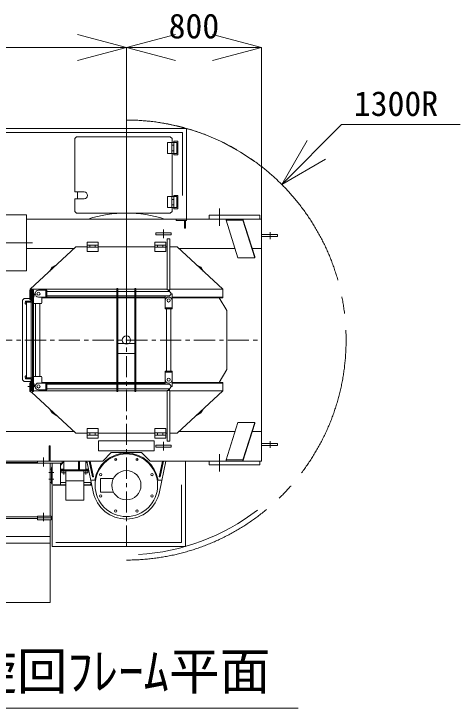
# Model space of a CAD drawing. Units: millimetres, scale not verified. Extents: x -19862 to 20428, y -14084 to 14197.
# Drawn here: x -7008 to -4368, y -3420 to 682 of the extents above; entities that cross this region are included whole.
import ezdxf
from ezdxf.enums import TextEntityAlignment as Align

# ---------------------------------------------------------------- set-up
doc = ezdxf.new("R2010")
doc.units = ezdxf.units.MM
doc.header["$LTSCALE"] = 100
doc.header["$PDMODE"] = 32
doc.header["$PDSIZE"] = 50
doc.linetypes.add('CHAIN2', pattern=[12, 9, -1, 1, -1])
doc.linetypes.add('USER2', pattern=[2, 1.25, -0.25, 0.25, -0.25])
for name, color, linetype, lineweight in [('2-0', 7, 'Continuous', 18), ('2-1', 5, 'Continuous', 9), ('2-2', 7, 'Continuous', 18)]:
    doc.layers.add(name, color=color, linetype=linetype, lineweight=lineweight)
doc.styles.add('ＭＳ ゴシック', font='')
doc.styles.get('ＭＳ ゴシック').set_extended_font_data('MS Gothic')

msp = doc.modelspace()

# ---------------------------------------------------------------- linework, layer by layer
at = {"layer": '2-0'}
for p, q in [((-8612.5, 4.6), (-5987.5, 4.6)), ((-5987.5, -530.4), (-5987.5, 4.6)), ((-8597.2, -18.4), (-6010.5, -18.4)), ((-6010.5, -18.4), (-6010.5, -390.4)), ((-6637.5, -45.4), (-6647.5, -55.4)), ((-6647.5, -55.4), (-6647.5, -370.4)), ((-6082.5, -45.4), (-6637.5, -45.4)), ((-6099.5, -77.9), (-6043.5, -77.9)), ((-6099.5, -142.9), (-6099.5, -77.9)), ((-6082.5, -45.4), (-6072.5, -55.4)), ((-6074, -142.9), (-6074, -77.9)), ((-6072.5, -77.9), (-6072.5, -55.4)), ((-6062.5, -70.4), (-6037.5, -70.4)), ((-6062.5, -77.9), (-6062.5, -70.4)), ((-6061, -142.9), (-6061, -77.9)), ((-6043.5, -142.9), (-6043.5, -77.9)), ((-6037.5, -150.4), (-6037.5, -70.4)), ((-6074, -94.2), (-6061, -94.2)), ((-6099.5, -142.9), (-6043.5, -142.9)), ((-6074, -126.7), (-6061, -126.7)), ((-6072.5, -397.9), (-6072.5, -142.9)), ((-6062.5, -150.4), (-6062.5, -142.9)), ((-6062.5, -150.4), (-6037.5, -150.4)), ((-6592.5, -370.4), (-6647.5, -370.4)), ((-6632.5, -410.4), (-6632.5, -370.4)), ((-6099.5, -397.9), (-6043.5, -397.9)), ((-6099.5, -462.9), (-6099.5, -397.9)), ((-6074, -462.9), (-6074, -397.9)), ((-6062.5, -390.4), (-6037.5, -390.4)), ((-6062.5, -397.9), (-6062.5, -390.4)), ((-6061, -462.9), (-6061, -397.9)), ((-6043.5, -462.9), (-6043.5, -397.9)), ((-6037.5, -470.4), (-6037.5, -390.4)), ((-6592.5, -410.4), (-6647.5, -410.4)), ((-6647.5, -410.4), (-6647.5, -485.4)), ((-6074, -414.2), (-6061, -414.2)), ((-6074, -446.7), (-6061, -446.7)), ((-6637.5, -495.4), (-6647.5, -485.4)), ((-6099.5, -462.9), (-6043.5, -462.9)), ((-6082.5, -495.4), (-6072.5, -485.4)), ((-6072.5, -485.4), (-6072.5, -462.9)), ((-6062.5, -470.4), (-6062.5, -462.9)), ((-6062.5, -470.4), (-6037.5, -470.4)), ((-5792.5, -570.4), (-5792.5, -468.4)), ((-7505.6, -506.4), (-6933.6, -506.4)), ((-6933.6, -836.4), (-6933.6, -506.4)), ((-6933.6, -530.4), (-5542.5, -530.4)), ((-6933.6, -530.4), (-5987.5, -530.4)), ((-6637.5, -495.4), (-6082.5, -495.4)), ((-6047.5, -539.4), (-6047.5, -530.4)), ((-5987.5, -539.4), (-5987.5, -530.4)), ((-5852.5, -530.4), (-5852.5, -508.4)), ((-5552.5, -508.4), (-5852.5, -508.4)), ((-5752.5, -530.4), (-5752.5, -536.8)), ((-5652.5, -530.4), (-5652.5, -536.8)), ((-5652.5, -530.4), (-5582.5, -752.4)), ((-5552.5, -530.4), (-5552.5, -508.4)), ((-5542.5, -1960.4), (-5542.5, -530.4)), ((-6047.5, -539.4), (-5987.5, -539.4)), ((-5998.5, -583.4), (-5998.5, -539.4)), ((-5992.5, -583.4), (-5992.5, -539.4)), ((-5752.5, -536.8), (-5652.5, -536.8)), ((-5752.5, -536.8), (-5682.5, -758.8)), ((-5652.5, -536.8), (-5582.5, -758.8)), ((-6167.5, -611.9), (-6077.5, -611.9)), ((-6122.5, -591.9), (-6122.5, -643.9)), ((-6077.5, -611.9), (-6077.5, -623.9)), ((-5998.5, -583.4), (-5992.5, -583.4)), ((-5492.5, -607.8), (-5492.5, -648.8)), ((-6100.5, -647.8), (-6084.5, -647.8)), ((-6100.5, -647.8), (-6100.5, -947.8)), ((-6084.5, -647.8), (-6084.5, -947.8)), ((-5542.5, -633.4), (-5447.5, -633.4)), ((-8154.3, -671.4), (-6897.8, -671.4)), ((-6642.5, -695.4), (-6912.5, -945.4)), ((-6642.5, -695.4), (-6575, -695.4)), ((-6575, -722.4), (-6575, -666.4)), ((-6510, -666.4), (-6575, -666.4)), ((-6575, -683.9), (-6510, -683.9)), ((-6575, -696.9), (-6510, -696.9)), ((-6558.7, -696.9), (-6558.7, -683.9)), ((-6526.2, -696.9), (-6526.2, -683.9)), ((-6510, -722.4), (-6510, -666.4)), ((-6510, -695.4), (-6175, -695.4)), ((-6175, -666.4), (-6110, -666.4)), ((-6175, -722.4), (-6175, -666.4)), ((-6110, -683.9), (-6175, -683.9)), ((-6110, -696.9), (-6175, -696.9)), ((-6158.7, -696.9), (-6158.7, -683.9)), ((-6126.2, -696.9), (-6126.2, -683.9)), ((-6110, -722.4), (-6110, -666.4)), ((-6110, -695.4), (-6100.5, -695.4)), ((-6084.5, -695.4), (-6042.5, -695.4)), ((-6042.5, -695.4), (-5772.5, -945.4)), ((-6933.6, -705.4), (-6653.3, -705.4)), ((-6510, -722.4), (-6575, -722.4)), ((-6175, -722.4), (-6110, -722.4)), ((-6031.7, -705.4), (-5699.3, -705.4)), ((-5597.3, -705.4), (-5542.5, -705.4)), ((-5682.5, -758.8), (-5582.5, -758.8)), ((-5582.5, -752.4), (-5582.5, -758.8)), ((-6795.9, -837.5), (-6782.5, -815.4)), ((-6782.5, -815.4), (-6753.5, -798.2)), ((-6392.5, -941.4), (-6398.5, -941.4)), ((-6392.5, -1549.4), (-6392.5, -941.4)), ((-6292.5, -1549.4), (-6292.5, -941.4)), ((-6913.5, -951.4), (-6892.5, -951.4)), ((-6913.5, -1006.4), (-6913.5, -951.4)), ((-6912.5, -945.4), (-6912.5, -951.4)), ((-6912.5, -945.4), (-6398.5, -945.4)), ((-6907.5, -1015.4), (-6907.5, -951.4)), ((-6906, -951.4), (-6906, -1015.4)), ((-6900, -951.4), (-6906, -951.4)), ((-6900, -951.4), (-6900, -1021.4)), ((-6898.5, -1016.4), (-6898.5, -951.4)), ((-6892.5, -1011.4), (-6892.5, -951.4)), ((-6892.5, -995.4), (-6881.3, -964.6)), ((-6818.5, -991.4), (-6818.5, -951.4)), ((-6812.5, -991.4), (-6812.5, -951.4)), ((-6812.5, -957.8), (-6398.5, -957.8)), ((-6392.5, -945.4), (-6292.5, -945.4)), ((-6392.5, -957.8), (-6292.5, -957.8)), ((-6286.5, -945.4), (-6100.5, -945.4)), ((-6286.5, -957.8), (-6088, -957.8)), ((-6100.5, -947.8), (-6084.5, -947.8)), ((-6092.5, -947.8), (-6092.5, -957.8)), ((-6088, -947.8), (-6088, -957.8)), ((-6084.5, -945.4), (-5772.5, -945.4)), ((-6078.9, -971.4), (-6072.5, -971.4)), ((-6072.5, -1011.4), (-6072.5, -971.4)), ((-5772.5, -945.4), (-5772.5, -995.4)), ((-6947.5, -1000.4), (-6957.5, -1010.4)), ((-6957.5, -1480.4), (-6957.5, -1010.4)), ((-6947.5, -1000.4), (-6913.5, -1000.4)), ((-6900, -1021.4), (-6940, -1021.4)), ((-6933.6, -1021.4), (-6933.6, -1469.4)), ((-6913.5, -1006.4), (-6907.5, -1006.4)), ((-6906.4, -1021.4), (-6906.4, -1469.4)), ((-6900, -1016.4), (-6892.5, -1016.4)), ((-6898.5, -1465.6), (-6898.5, -1000.4)), ((-6892.5, -1011.4), (-6892.5, -1035.4)), ((-6842.5, -1005), (-6842.5, -991.4)), ((-6842.5, -995.4), (-6398.5, -995.4)), ((-6842.5, -1025.8), (-6842.5, -1005)), ((-6812.5, -985), (-6398.5, -985)), ((-6812.5, -991.4), (-6398.5, -991.4)), ((-6392.5, -985), (-6292.5, -985)), ((-6392.5, -991.4), (-6292.5, -991.4)), ((-6392.5, -995.4), (-6292.5, -995.4)), ((-6286.5, -985), (-6092.5, -985)), ((-6286.5, -991.4), (-6112.5, -991.4)), ((-6286.5, -995.4), (-6112.5, -995.4)), ((-6112.5, -1011.4), (-6112.5, -985)), ((-6112.5, -985), (-6112.5, -986.4)), ((-6112.5, -996.4), (-6112.5, -985)), ((-6112.5, -1061.4), (-6112.5, -1011.4)), ((-6072.5, -991.4), (-5772.5, -991.4)), ((-6072.5, -995.4), (-5772.5, -995.4)), ((-6072.5, -1061.4), (-6072.5, -1011.4)), ((-5793.1, -995.4), (-5747.5, -1070.4)), ((-6887.9, -1030.4), (-6847.1, -1030.4)), ((-6881.1, -1460.4), (-6881.1, -1030.4)), ((-6853.9, -1460.4), (-6853.9, -1030.4)), ((-6072.5, -1055.4), (-6112.5, -1055.4)), ((-6072.5, -1061.4), (-6112.5, -1061.4)), ((-6106.1, -1429.4), (-6106.1, -1061.4)), ((-6078.9, -1429.4), (-6078.9, -1061.4)), ((-5747.5, -1070.4), (-5747.5, -1420.4)), ((-6392.5, -1265.2), (-6292.5, -1265.2)), ((-6392.5, -1325.7), (-6292.5, -1325.7)), ((-6112.5, -1429.4), (-6112.5, -1479.4)), ((-6072.5, -1429.4), (-6112.5, -1429.4)), ((-6072.5, -1435.4), (-6112.5, -1435.4)), ((-6072.5, -1429.4), (-6072.5, -1479.4)), ((-5793.1, -1495.4), (-5747.5, -1420.4)), ((-6900, -1469.4), (-6940, -1469.4)), ((-6906, -1539.4), (-6906, -1475.4)), ((-6900, -1539.4), (-6900, -1469.4)), ((-6898.5, -1474.4), (-6892.5, -1474.4)), ((-6898.5, -1474.4), (-6898.5, -1553.4)), ((-6887.9, -1460.4), (-6847.1, -1460.4)), ((-6842.5, -1465), (-6842.5, -1485.8)), ((-6947.5, -1490.4), (-6957.5, -1480.4)), ((-6947.5, -1490.4), (-6906, -1490.4)), ((-6913.5, -1499.4), (-6907.5, -1499.4)), ((-6912.5, -1499.4), (-6912.5, -1495.4)), ((-6912.5, -1495.4), (-6906, -1495.4)), ((-6907.5, -1499.4), (-6907.5, -1553.4)), ((-6892.5, -1495.4), (-6881.3, -1526.3)), ((-6862.5, -1499.4), (-6812.5, -1499.4)), ((-6842.5, -1499.4), (-6842.5, -1485.8)), ((-6842.5, -1495.4), (-6398.5, -1495.4)), ((-6818.5, -1539.4), (-6818.5, -1499.4)), ((-6812.5, -1499.4), (-6398.5, -1499.4)), ((-6812.5, -1539.4), (-6812.5, -1499.4)), ((-6812.5, -1505.8), (-6398.5, -1505.8)), ((-6392.5, -1495.4), (-6292.5, -1495.4)), ((-6392.5, -1499.4), (-6292.5, -1499.4)), ((-6392.5, -1505.8), (-6292.5, -1505.8)), ((-6286.5, -1495.4), (-6112.5, -1495.4)), ((-6286.5, -1499.4), (-6112.5, -1499.4)), ((-6286.5, -1505.8), (-6092.5, -1505.8)), ((-6112.5, -1479.4), (-6112.5, -1505.8)), ((-6112.5, -1505.8), (-6112.5, -1504.4)), ((-6072.5, -1519.4), (-6072.5, -1479.4)), ((-6072.5, -1495.4), (-5772.5, -1495.4)), ((-6072.5, -1499.4), (-5772.5, -1499.4)), ((-5772.5, -1545.4), (-5772.5, -1495.4)), ((-6926.5, -1520.4), (-6886.5, -1520.4)), ((-6907.5, -1544.4), (-6898.5, -1544.4)), ((-6907.5, -1553.4), (-6898.5, -1553.4)), ((-6900, -1539.4), (-6906, -1539.4)), ((-6642.5, -1795.4), (-6903.9, -1553.4)), ((-6898.5, -1549.4), (-6892.5, -1549.4)), ((-6892.5, -1545.4), (-6398.5, -1545.4)), ((-6862.5, -1539.4), (-6812.5, -1539.4)), ((-6812.5, -1533), (-6398.5, -1533)), ((-6392.5, -1533), (-6292.5, -1533)), ((-6392.5, -1545.4), (-6292.5, -1545.4)), ((-6286.5, -1549.4), (-6292.5, -1549.4)), ((-6286.5, -1533), (-6088, -1533)), ((-6286.5, -1545.4), (-6100.5, -1545.4)), ((-6100.5, -1843), (-6100.5, -1543)), ((-6100.5, -1543), (-6084.5, -1543)), ((-6092.5, -1543), (-6092.5, -1533)), ((-6088, -1543), (-6088, -1533)), ((-6084.5, -1843), (-6084.5, -1543)), ((-6084.5, -1545.4), (-5772.5, -1545.4)), ((-6078.9, -1519.4), (-6072.5, -1519.4)), ((-6042.5, -1795.4), (-5772.5, -1545.4)), ((-5752.5, -1954.1), (-5682.5, -1732.1)), ((-5682.5, -1732.1), (-5582.5, -1732.1)), ((-5652.5, -1954.1), (-5582.5, -1732.1)), ((-5652.5, -1960.4), (-5582.5, -1738.4)), ((-5582.5, -1738.4), (-5582.5, -1732.1)), ((-8215, -1785.4), (-6653.3, -1785.4)), ((-6642.5, -1795.4), (-6575, -1795.4)), ((-6575, -1768.4), (-6575, -1824.4)), ((-6510, -1768.4), (-6575, -1768.4)), ((-6575, -1793.9), (-6510, -1793.9)), ((-6558.7, -1793.9), (-6558.7, -1806.9)), ((-6526.2, -1793.9), (-6526.2, -1806.9)), ((-6510, -1768.4), (-6510, -1824.4)), ((-6510, -1795.4), (-6175, -1795.4)), ((-6175, -1768.4), (-6175, -1824.4)), ((-6175, -1768.4), (-6110, -1768.4)), ((-6110, -1793.9), (-6175, -1793.9)), ((-6158.7, -1793.9), (-6158.7, -1806.9)), ((-6126.2, -1793.9), (-6126.2, -1806.9)), ((-6110, -1768.4), (-6110, -1824.4)), ((-6110, -1795.4), (-6100.5, -1795.4)), ((-6084.5, -1795.4), (-6042.5, -1795.4)), ((-6031.7, -1785.4), (-5699.3, -1785.4)), ((-5597.3, -1785.4), (-5542.5, -1785.4)), ((-6575, -1806.9), (-6510, -1806.9)), ((-6510, -1824.4), (-6575, -1824.4)), ((-6507.5, -1840.4), (-6507.5, -1900.4)), ((-6110, -1806.9), (-6175, -1806.9)), ((-6175, -1824.4), (-6110, -1824.4)), ((-6100.5, -1843), (-6084.5, -1843)), ((-5492.5, -1883.1), (-5492.5, -1842)), ((-6798.5, -1960.4), (-6798.5, -1870.4)), ((-6798.5, -1870.4), (-6792.5, -1870.4)), ((-6792.5, -1960.4), (-6792.5, -1870.4)), ((-6167.5, -1878.9), (-6077.5, -1878.9)), ((-6122.5, -1898.9), (-6122.5, -1846.9)), ((-6077.5, -1878.9), (-6077.5, -1866.9)), ((-5542.5, -1857.4), (-5447.5, -1857.4)), ((-5542.5, -1869.4), (-5447.5, -1869.4)), ((-5447.5, -1869.4), (-5447.5, -1857.4)), ((-6507.5, -1900.4), (-6177.5, -1900.4)), ((-6482.5, -1960.4), (-6432.5, -1910.4)), ((-6252.5, -1910.4), (-6432.5, -1910.4)), ((-6202.5, -1960.4), (-6252.5, -1910.4)), ((-5792.5, -1920.4), (-5792.5, -2022.4)), ((-8787.5, -1960.4), (-6482.5, -1960.4)), ((-8317.5, -1968.4), (-6867.5, -1968.4)), ((-6867.5, -1972.4), (-6867.5, -1960.4)), ((-6832.5, -1992.4), (-6832.5, -1940.4)), ((-6722.5, -1960.4), (-6722.5, -1972.4)), ((-6712.5, -2011.4), (-6712.5, -1960.4)), ((-6625.5, -2011.4), (-6625.5, -1960.4)), ((-6619.5, -2011.4), (-6619.5, -1960.4)), ((-6582.5, -2011.4), (-6582.5, -1960.4)), ((-6575.5, -1960.4), (-6538.5, -2143.1)), ((-6543.3, -2054), (-6562.2, -1960.4)), ((-6537.4, -2052.9), (-6556.1, -1960.4)), ((-6202.5, -1960.4), (-5542.5, -1960.4)), ((-6147.6, -2052.9), (-6128.9, -1960.4)), ((-6146.5, -2143.1), (-6109.5, -1960.4)), ((-6141.7, -2054), (-6122.8, -1960.4)), ((-5852.5, -1960.4), (-5852.5, -1982.4)), ((-5752.5, -1954.1), (-5652.5, -1954.1)), ((-5752.5, -1960.4), (-5752.5, -1954.1)), ((-5652.5, -1960.4), (-5652.5, -1954.1)), ((-5552.5, -1960.4), (-5552.5, -1982.4)), ((-8317.5, -1972.4), (-6867.5, -1972.4)), ((-6867.5, -1972.4), (-6722.5, -1972.4)), ((-6792.5, -2286.4), (-6792.5, -1972.4)), ((-6792.5, -2087.4), (-6792.5, -2007.4)), ((-6792.5, -2007.4), (-6782.5, -2007.4)), ((-6786.5, -2087.4), (-6786.5, -2007.4)), ((-6782.5, -2465.4), (-6782.5, -1972.4)), ((-6732.5, -2100.4), (-6732.5, -1972.4)), ((-6732.5, -2007.4), (-6712.5, -2007.4)), ((-6582.5, -2007.4), (-6566, -2007.4)), ((-5552.5, -1982.4), (-5852.5, -1982.4)), ((-6802, -2027.4), (-6771.7, -2027.4)), ((-6567.5, -2011.4), (-6727.5, -2011.4)), ((-6727.5, -2017.4), (-6727.5, -2011.4)), ((-6567.5, -2017.4), (-6727.5, -2017.4)), ((-6725, -2029.4), (-6725, -2017.4)), ((-6725, -2029.4), (-6700, -2029.4)), ((-6712.5, -2039.4), (-6712.5, -2011.4)), ((-6700, -2192.4), (-6700, -2017.4)), ((-6595, -2192.4), (-6595, -2017.4)), ((-6595, -2029.4), (-6570, -2029.4)), ((-6582.5, -2039.4), (-6582.5, -2011.4)), ((-6570, -2029.4), (-6570, -2017.4)), ((-6567.5, -2017.4), (-6567.5, -2011.4)), ((-6802, -2067.4), (-6771.7, -2067.4)), ((-6792.5, -2087.4), (-6782.5, -2087.4)), ((-6732.5, -2087.4), (-6700, -2087.4)), ((-6595, -2077.4), (-6700, -2077.4)), ((-6595, -2087.4), (-6549.8, -2087.4)), ((-6530.1, -2073.4), (-6552.6, -2073.4)), ((-6537.4, -2052.9), (-6543.3, -2054)), ((-6495.5, -2143.4), (-6495.5, -2063.4)), ((-6419.2, -2063.4), (-6495.5, -2063.4)), ((-6132.4, -2073.4), (-6154.9, -2073.4)), ((-6147.6, -2052.9), (-6141.7, -2054)), ((-6776.5, -2100.4), (-6700, -2100.4)), ((-6776.5, -2103.4), (-6700, -2103.4)), ((-6595, -2100.4), (-6547.2, -2100.4)), ((-6595, -2103.4), (-6546.6, -2103.4)), ((-6015.5, -2442.4), (-6015.5, -2100.4)), ((-6419.2, -2143.4), (-6495.5, -2143.4)), ((-6595, -2192.4), (-6700, -2192.4)), ((-8317.5, -2290.4), (-6867.5, -2290.4)), ((-6867.5, -2286.4), (-6787.5, -2286.4)), ((-6867.5, -2295.4), (-6867.5, -2286.4)), ((-6867.5, -2295.4), (-6787.5, -2295.4)), ((-6867.5, -2295.4), (-6787.5, -2295.4)), ((-6867.5, -2307.4), (-6867.5, -2295.4)), ((-6832.5, -2315.4), (-6832.5, -2266.4)), ((-6787.5, -2295.4), (-6787.5, -2286.4)), ((-6787.5, -2307.4), (-6787.5, -2295.4)), ((-8317.5, -2300.4), (-6867.5, -2300.4)), ((-6867.5, -2307.4), (-6787.5, -2307.4)), ((-6792.5, -2795.4), (-6792.5, -2307.4)), ((-8392.5, -2405.4), (-6792.5, -2405.4)), ((-8392.5, -2445.4), (-6792.5, -2445.4)), ((-6759.5, -2442.4), (-6015.5, -2442.4)), ((-8392.5, -2795.4), (-6792.5, -2795.4))]:
    msp.add_line(p, q, dxfattribs=at)
at = {"layer": '2-0', "color": 3, "linetype": 'USER2'}
for p, q in [((-6342.5, -2465.4), (-6342.5, 4.6)), ((-8942.5, -1245.4), (-5542.5, -1245.4))]:
    msp.add_line(p, q, dxfattribs=at)
at = {"layer": '2-0'}
for points in [[(-6933.6, -836.4), (-7505.6, -836.4), (-7505.6, -506.4)], [(-6167.5, -611.9), (-6167.5, -623.9), (-6077.5, -623.9)], [(-5542.5, -621.4), (-5447.5, -621.4), (-5447.5, -633.4)], [(-5931.5, -798.2), (-5902.5, -815.4), (-5889.1, -837.5)], [(-6392.5, -1549.4), (-6398.5, -1549.4), (-6398.5, -941.4)], [(-6286.5, -1549.4), (-6286.5, -941.4), (-6292.5, -941.4)], [(-6862.5, -951.4), (-6842.1, -951.4), (-6812.5, -951.4)], [(-6906, -1015.4), (-6940, -1015.4), (-6940, -1021.4)], [(-6862.5, -991.4), (-6842.1, -991.4), (-6812.5, -991.4)], [(-6892.5, -1549.4), (-6892.5, -1490.4), (-6892.5, -1455.4), (-6892.5, -1030.4)], [(-6906, -1475.4), (-6940, -1475.4), (-6940, -1469.4)], [(-6898.5, -1490.4), (-6898.5, -1485.2), (-6898.5, -1465.6)], [(-6913.5, -1499.4), (-6913.5, -1549.4), (-6907.5, -1549.4)], [(-6795.9, -1653.4), (-6782.5, -1675.4), (-6753.5, -1692.6)], [(-5931.5, -1692.6), (-5902.5, -1675.4), (-5889.1, -1653.4)], [(-6507.5, -1840.4), (-6177.5, -1840.4), (-6177.5, -1900.4)], [(-6167.5, -1878.9), (-6167.5, -1866.9), (-6077.5, -1866.9)], [(-6782.5, -2465.4), (-5992.5, -2465.4), (-5992.5, -1960.4)]]:
    msp.add_lwpolyline(points, dxfattribs=at)
for centre, radius in [((-6862.5, -971.4), 9.5), ((-6092.5, -1011.4), 9.5), ((-6092.5, -1479.4), 9.5), ((-6862.5, -1519.4), 9.5), ((-6342.5, -2103.4), 185), ((-6405.6, -1951), 6), ((-6405.6, -1951), 5.05), ((-6279.4, -1951), 6), ((-6279.4, -1951), 5.05), ((-6494.9, -2040.3), 7), ((-6342.5, -2103.4), 86.5), ((-6190.1, -2040.3), 7), ((-6494.9, -2166.6), 7), ((-6190.1, -2166.6), 7), ((-6405.6, -2255.9), 7), ((-6279.4, -2255.9), 7)]:
    msp.add_circle(centre, radius, dxfattribs=at)
for centre, radius, start, end in [((-6342.5, -1245.4), 1299.4, 54.6533, 86.5837), ((-6592.5, -390.4), 20, 270, 90), ((-6342.5, -1245.4), 750, 72.427, 107.573), ((-6862.5, -971.4), 20, 90, 270), ((-6092.5, -971.4), 13.6, 270, 90), ((-6932.5, -1025.4), 9.5, 142.1363, 263.3508), ((-6092.5, -1011.4), 20, 0, 180), ((-6887.9, -1025.8), 4.6, 180, 270), ((-6847.1, -1025.8), 4.6, 270, 0), ((-6932.5, -1465.4), 9.5, 96.6492, 217.8637), ((-6887.9, -1465), 4.6, 90, 180), ((-6847.1, -1465), 4.6, 360, 90), ((-6862.5, -1519.4), 20, 90, 270), ((-6092.5, -1479.4), 20, 180, 0), ((-6092.5, -1519.4), 13.6, 270, 90), ((-6342.5, -2103.4), 190, 9.0847, 170.9153), ((-6647.5, -2047.4), 105, 128.2466, 144.0494), ((-6647.5, -2047.4), 105, 44.6809, 51.7534), ((-6647.5, -2047.4), 145, 158.5967, 163.9866), ((-6647.5, -2047.4), 145, 196.0134, 201.4033), ((-6647.5, -2047.4), 105, 329.6588, 337.6073), ((-6342.5, -2103.4), 200, 191.442, 348.558), ((-6342.5, -1245.4), 1269.2, 273.2743, 307.6703)]:
    msp.add_arc(centre, radius, start, end, dxfattribs=at)
msp.add_point((-6342.5, -1245.4), dxfattribs=at)
at = {"layer": '2-1'}
for p, q in [((-6342.5, 483.1), (-6632.3, 560.8)), ((-6342.5, 483.1), (-6052.7, 560.8)), ((-5542.5, 483.1), (-5832.3, 560.8)), ((-6342.5, 483.1), (-6632.3, 405.5)), ((-6342.5, 483.1), (-6052.7, 405.5)), ((-5542.5, 483.1), (-5832.3, 405.5))]:
    msp.add_line(p, q, dxfattribs=at)
at = {"layer": '2-1', "color": 2}
for p, q in [((-8942.5, 483.1), (-6342.5, 483.1)), ((-6342.5, 483.1), (-5542.5, 483.1)), ((-5423.3, -326.2), (-5069.7, 27.4)), ((-5069.7, 27.4), (-4367.8, 27.4)), ((-5423.3, -326.2), (-5273.3, -66.4)), ((-5423.3, -326.2), (-5163.4, -176.2))]:
    msp.add_line(p, q, dxfattribs=at)
at = {"layer": '2-1', "color": 4}
for p, q in [((-6342.5, 483.1), (-6342.5, -1245.4)), ((-5542.5, 483.1), (-5542.5, -1245.4))]:
    msp.add_line(p, q, dxfattribs=at)
at = {"layer": '2-1', "color": 7, "linetype": 'CHAIN2', "lineweight": 18}
msp.add_arc((-6342.5, -1245.4), 1300, 270, 90, dxfattribs=at)
at = {"layer": '2-2'}
msp.add_line((-7390.3, -3420.3), (-5325.7, -3420.3), dxfattribs=at)

# ---------------------------------------------------------------- texts
at = {"layer": '2-1', "color": 7, "style": 'ＭＳ ゴシック'}
for s, p in [('800', (-6092.5, 493.1)), ('1300R', (-4996.6, 34.6))]:
    msp.add_text(s, height=146.6, dxfattribs=at).set_placement(p, align=Align.BOTTOM_LEFT)
at = {"layer": '2-2', "style": 'ＭＳ ゴシック'}
msp.add_text('旋回ﾌﾚｰﾑ平面', height=219.9, dxfattribs=at).set_placement((-7290.3, -3377.7), align=Align.BOTTOM_LEFT)

doc.saveas('drawing.dxf')
